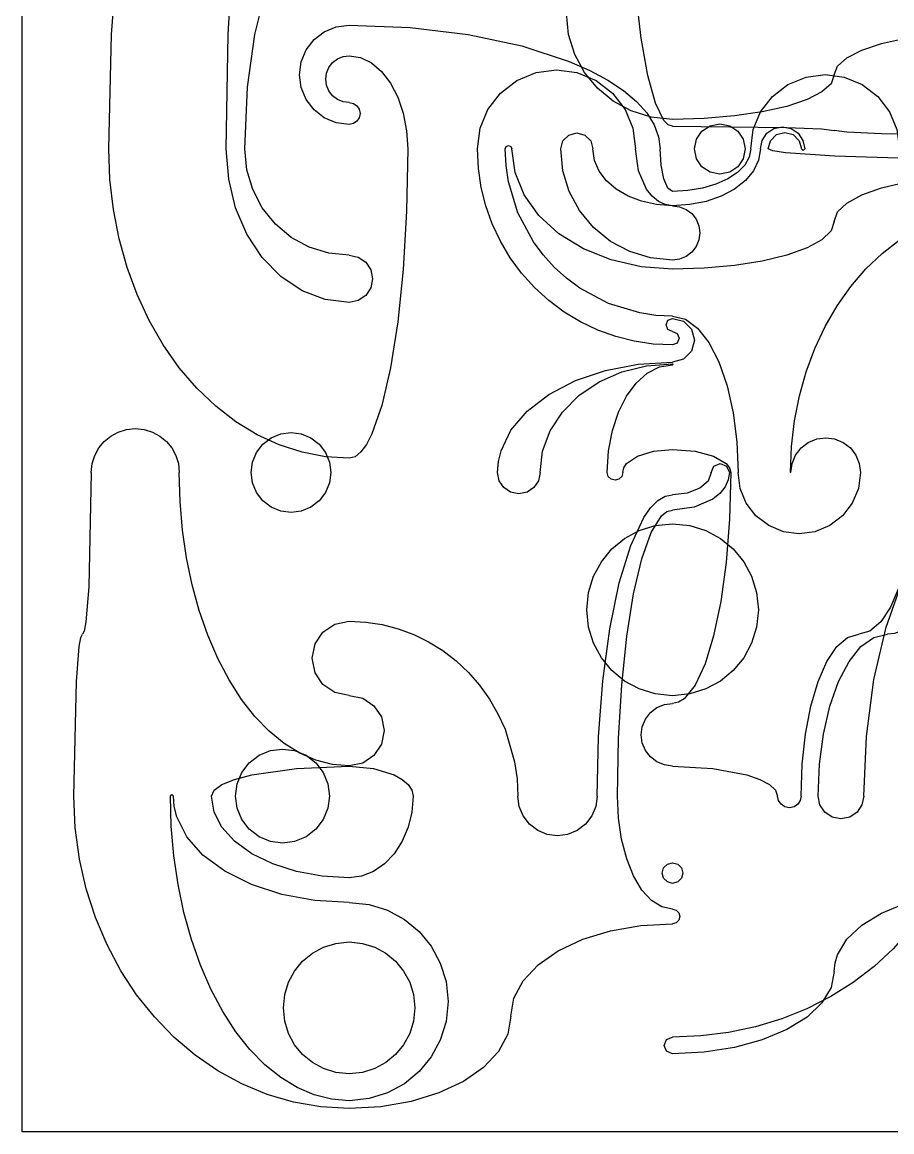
# Model space of a CAD drawing. Extents: x 13 to 254, y 51 to 292.
# Drawn here: x 12.7 to 93.1, y 51.1 to 153.6 of the extents above; entities that cross this region are included whole.
import ezdxf

# ---------------------------------------------------------------- set-up
doc = ezdxf.new("R2010")
doc.units = 0

msp = doc.modelspace()

# ---------------------------------------------------------------- linework, layer by layer
at = {"layer": 'Layer 1', "color": 7}
for points in [[(12.704984, 292.095016), (253.740097, 292.095016), (253.740097, 51.080186), (12.704984, 51.080186), (12.704984, 292.095016)], [(72.8062, 143.965831), (72.401562, 144.101744), (72.003778, 144.504454), (71.239509, 146.08009), (70.534868, 148.632386), (69.911332, 152.10099), (69.400072, 156.331322), (69.023872, 161.111903), (68.791629, 166.29703), (68.712238, 171.741)], [(72.8062, 144.594004), (70.828788, 144.796229), (68.987348, 145.370291), (67.321234, 146.276778), (65.869802, 147.476281), (64.672404, 148.92939), (63.768395, 150.596692), (63.19713, 152.438779), (62.997963, 154.41624), (63.19713, 156.3937), (63.768395, 158.235787), (64.672404, 159.90309), (65.869802, 161.356198), (67.321234, 162.555701), (68.987348, 163.462189), (70.828788, 164.03625), (72.8062, 164.238475)], [(20.710641, 141.85875), (20.947685, 152.423721), (21.210247, 155.66255), (21.361333, 156.510133), (21.51996, 156.799875)], [(31.568507, 141.85875), (31.733618, 152.423721), (31.912805, 155.625727), (32.132233, 156.799875)], [(33.277402, 141.85875), (33.51632, 147.576471), (34.1967, 152.423721), (34.67474, 154.289591), (35.21496, 155.66255), (35.800895, 156.510133), (36.41608, 156.799875)], [(42.91995, 144.130088), (41.723323, 144.288821), (40.626838, 144.744443), (39.683962, 145.466089), (38.948163, 146.422893), (38.487335, 147.53843), (38.333726, 148.715698), (38.487335, 149.892967), (38.948163, 151.008504), (39.683962, 151.965308), (40.626838, 152.686954), (41.723323, 153.142576), (42.91995, 153.301309)], [(42.91995, 153.301309), (48.553596, 153.079412), (53.919381, 152.430296), (58.866524, 151.378825), (63.244248, 149.949861), (65.153601, 149.110562), (66.833703, 148.207088), (68.276747, 147.246942), (69.474925, 146.237628), (70.420431, 145.186648), (71.105458, 144.101507), (71.522199, 142.989706), (71.662848, 141.85875)], [(87.749325, 148.694255), (88.052916, 149.520599), (88.92363, 150.290258), (90.301376, 150.986744), (92.126065, 151.59357), (94.337607, 152.094248), (96.875911, 152.472288), (99.680889, 152.711203), (102.69245, 152.794506)], [(42.91995, 146.138725), (42.354138, 146.21378), (41.835677, 146.429216), (41.389848, 146.770439), (41.041934, 147.222853), (40.824036, 147.750323), (40.751404, 148.306981), (40.824036, 148.863639), (41.041934, 149.391109), (41.389848, 149.843523), (41.835677, 150.184746), (42.354138, 150.400182), (42.91995, 150.475237)], [(42.91995, 150.475237), (43.981594, 150.308144), (44.992759, 149.819346), (45.925034, 149.027566), (46.750003, 147.951526), (47.426425, 146.639181), (47.924155, 145.156137), (48.231424, 143.547593), (48.336462, 141.85875)], [(54.771522, 141.85875), (55.024614, 143.766201), (55.751081, 145.514025), (56.901709, 147.016991), (58.427286, 148.189871), (60.205954, 148.924442), (62.083049, 149.169299), (63.960145, 148.924442), (65.738813, 148.189871), (67.26439, 147.016991), (68.415018, 145.514025), (69.141485, 143.766201), (69.394577, 141.85875)], [(87.749325, 148.694255), (87.459544, 147.8906), (86.611847, 147.125157), (85.238705, 146.419434), (83.372585, 145.79494), (81.096653, 145.282894), (78.524686, 144.906117), (75.735072, 144.673517), (72.8062, 144.594004)], [(80.029085, 141.85875), (80.267146, 143.65292), (80.950469, 145.296942), (82.032763, 146.710649), (83.467737, 147.813873), (85.140772, 148.504819), (86.906389, 148.735134), (88.672006, 148.504819), (90.345041, 147.813873), (91.780016, 146.710649), (92.86231, 145.296942), (93.545632, 143.65292), (93.783694, 141.85875)], [(42.91995, 146.138749), (43.310928, 146.059824), (43.630205, 145.844591), (43.845468, 145.525356), (43.924403, 145.13443), (43.845468, 144.743504), (43.630205, 144.42427), (43.310928, 144.209036), (42.91995, 144.130112)], [(72.8062, 143.965831), (83.372585, 143.846926), (86.57502, 143.717884), (87.749325, 143.559863)], [(74.840545, 141.85875), (75.026423, 142.766277), (75.52796, 143.506902), (76.270284, 144.006001), (77.178523, 144.188951), (78.086761, 144.006001), (78.829085, 143.506902), (79.330622, 142.766277), (79.5165, 141.85875)], [(80.921728, 141.85875), (81.082694, 142.655937), (81.521663, 143.306928), (82.172742, 143.745839), (82.970035, 143.906784), (83.767329, 143.745839), (84.418408, 143.306928), (84.857377, 142.655937), (85.018343, 141.85875)], [(102.69245, 143.153895), (92.126065, 143.2728), (88.92363, 143.401842), (87.749325, 143.559863)], [(62.470674, 141.85875), (62.6704, 142.604037), (63.216061, 143.149625), (63.961448, 143.349324), (64.706835, 143.149625), (65.252496, 142.604037), (65.452222, 141.85875)], [(81.659009, 141.85875), (81.863847, 142.623114), (82.423476, 143.182667), (83.187942, 143.387478), (83.952408, 143.182667), (84.512037, 142.623114), (84.716875, 141.85875)], [(42.91995, 113.290674), (40.724833, 113.430467), (38.566896, 113.844673), (36.460702, 114.525534), (34.420815, 115.465289), (32.461798, 116.656179), (30.598214, 118.090446), (28.844626, 119.760329), (27.215597, 121.658069), (25.740261, 123.753507), (24.442066, 126.009167), (23.327042, 128.406315), (22.401224, 130.92622), (21.670642, 133.550149), (21.14133, 136.259369), (20.819318, 139.035147), (20.710641, 141.85875)], [(42.91995, 127.688037), (40.695052, 127.962839), (38.575941, 128.766718), (36.622164, 130.068883), (34.893267, 131.838543), (33.475682, 133.996831), (32.432584, 136.435853), (31.788637, 139.081271), (31.568507, 141.85875)], [(42.91995, 132.042694), (41.029998, 132.233049), (39.229907, 132.789897), (37.57026, 133.691907), (36.101639, 134.91775), (34.897464, 136.412797), (34.011398, 138.102308), (33.464393, 139.93479), (33.277402, 141.85875)], [(48.336462, 141.85875), (48.226418, 136.101286), (47.910806, 130.738765), (47.411407, 125.886067), (46.750003, 121.658069), (45.948373, 118.169652), (45.028301, 115.535695), (44.530655, 114.575038), (44.011566, 113.871075), (43.473757, 113.438167), (42.91995, 113.290674)], [(72.8062, 123.755677), (71.023694, 123.844261), (69.271379, 124.106736), (67.561082, 124.538185), (65.904627, 125.133691), (64.313842, 125.888337), (62.800551, 126.797205), (61.376581, 127.85538), (60.053757, 129.057944), (58.855736, 130.385785), (57.801559, 131.815156), (56.896125, 133.334185), (56.14433, 134.931004), (55.551074, 136.59374), (55.121255, 138.310523), (54.859771, 140.069484), (54.771522, 141.85875)], [(57.347214, 141.85875), (57.437165, 142.075881), (57.654326, 142.16582), (57.871486, 142.075881), (57.961437, 141.85875)], [(72.8062, 126.418018), (71.278269, 126.493574), (69.776218, 126.717448), (66.890302, 127.593373), (64.229547, 129.012242), (63.008946, 129.914796), (61.875046, 130.940503), (60.848126, 132.073065), (59.944506, 133.292224), (58.52396, 135.949838), (57.646999, 138.832346), (57.42286, 140.332623), (57.347214, 141.85875)], [(72.8062, 130.768443), (69.896607, 130.983509), (67.125355, 131.612642), (64.570318, 132.631745), (62.309367, 134.016719), (60.455531, 135.705842), (59.091427, 137.614673), (58.24931, 139.685035), (57.961437, 141.85875)], [(72.8062, 131.597663), (70.780423, 131.796649), (68.850965, 132.378742), (67.072045, 133.321647), (65.497879, 134.603066), (64.207164, 136.165894), (63.257419, 137.932002), (62.671103, 139.847563), (62.470674, 141.85875)], [(72.8062, 136.616782), (71.324117, 136.72328), (69.9437, 137.028722), (68.694521, 137.512028), (67.606152, 138.152119), (66.708166, 138.927916), (66.030134, 139.818339), (65.601629, 140.802311), (65.452222, 141.85875)], [(72.8062, 136.620535), (72.137513, 136.722116), (71.500619, 137.01927), (70.913417, 137.500617), (70.393801, 138.154773), (69.654249, 139.854172), (69.394553, 141.85875)], [(72.8062, 137.944653), (72.368658, 138.242596), (71.997728, 139.091066), (71.74988, 140.36089), (71.662848, 141.85875)], [(80.029085, 141.85875), (79.889017, 141.091582), (79.479276, 140.36089), (78.815555, 139.687207), (77.913551, 139.091066), (76.81346, 138.602268), (75.570278, 138.242596), (74.221895, 138.020557), (72.8062, 137.944653)], [(80.921728, 141.85875), (80.764349, 140.832053), (80.30397, 139.854172), (79.558224, 138.952586), (78.544745, 138.154773), (77.308699, 137.500617), (75.911878, 137.01927), (74.396854, 136.722116), (72.8062, 136.620535)], [(79.5165, 141.85875), (79.330622, 140.951223), (78.829085, 140.210598), (78.086761, 139.711499), (77.178523, 139.528549), (76.270284, 139.711499), (75.52796, 140.210598), (75.026423, 140.951223), (74.840545, 141.85875)], [(102.69245, 140.921786), (94.643301, 140.993108), (87.819561, 141.196216), (83.260085, 141.500189), (82.066895, 141.675104), (81.659009, 141.85875)], [(85.018343, 141.85875), (84.867609, 141.709922), (84.716875, 141.85875)], [(87.749325, 135.159126), (88.05293, 136.043998), (88.923653, 136.86817), (90.301404, 137.613986), (92.126094, 138.263792), (94.337633, 138.79993), (96.875931, 139.204745), (99.6809, 139.460582), (102.69245, 139.549784)], [(72.8062, 136.616782), (73.461076, 136.529912), (74.061148, 136.280565), (74.577154, 135.885631), (74.979833, 135.362002), (75.23203, 134.751504), (75.316095, 134.107223), (75.23203, 133.462941), (74.979833, 132.852443), (74.577154, 132.328815), (74.061148, 131.933881), (73.461076, 131.684533), (72.8062, 131.597663)], [(83.722715, 111.9765), (83.81554, 114.379436), (84.090581, 116.741672), (84.542685, 119.047265), (85.1667, 121.280275), (85.957473, 123.424759), (86.909853, 125.464774), (88.018687, 127.38438), (89.278822, 129.167635), (90.670231, 130.782645), (92.168031, 132.203745), (93.759783, 133.424331), (95.433047, 134.4378), (97.175384, 135.237548), (98.974356, 135.816972), (100.817525, 136.169469), (102.69245, 136.288436)], [(87.749325, 135.159126), (87.459544, 134.298546), (86.611847, 133.478884), (85.238705, 132.723173), (83.372585, 132.054444), (81.096653, 131.506129), (78.524686, 131.102664), (75.735072, 130.853588), (72.8062, 130.768443)], [(42.91995, 132.042694), (43.765264, 131.869516), (44.455102, 131.402425), (44.919967, 130.711136), (45.090366, 129.865366), (44.919967, 129.019596), (44.455102, 128.328306), (43.765264, 127.861215), (42.91995, 127.688037)], [(72.8062, 125.000977), (72.380343, 125.179705), (72.204271, 125.606619), (72.380343, 126.033533), (72.8062, 126.21226)], [(72.8062, 126.418018), (73.993171, 126.137964), (75.123706, 125.318723), (76.166036, 123.991673), (77.088392, 122.188195), (77.844666, 119.988661), (78.401154, 117.50303), (78.744696, 114.807057), (78.862135, 111.9765)], [(72.8062, 126.21226), (73.813821, 125.942305), (74.551451, 125.204774), (74.821442, 124.197288), (74.551451, 123.189802), (73.813821, 122.452271), (72.8062, 122.182316)], [(72.8062, 125.000977), (73.246539, 124.818607), (73.428934, 124.378327), (73.246539, 123.938047), (72.8062, 123.755677)], [(56.641492, 111.9765), (56.720592, 112.98522), (56.954963, 113.976854), (57.871958, 115.882097), (59.357353, 117.638692), (61.376026, 119.193102), (63.838012, 120.467619), (66.620234, 121.405445), (69.637896, 121.984402), (72.8062, 122.182316)], [(60.567422, 111.9765), (60.80476, 113.946276), (61.499043, 115.822395), (62.62368, 117.552138), (64.152077, 119.082787), (66.01612, 120.337821), (68.122622, 121.261311), (70.407383, 121.831419), (72.8062, 122.026307)], [(72.8062, 122.026307), (72.849051, 122.001571), (72.849051, 121.952097), (72.8062, 121.927361)], [(66.770636, 111.9765), (66.893257, 113.98195), (67.24494, 115.849833), (67.801415, 117.540134), (68.538412, 119.012838), (69.431659, 120.22793), (70.456886, 121.145395), (71.589823, 121.725218), (72.8062, 121.927385)], [(19.092002, 111.9765), (19.176317, 112.794207), (19.414324, 113.555611), (19.789731, 114.244461), (20.286245, 114.844507), (20.887574, 115.339498), (21.577425, 115.713183), (22.339505, 115.949312), (23.157524, 116.031632), (23.975542, 115.949312), (24.737623, 115.713183), (25.427474, 115.339498), (26.028803, 114.844507), (26.525317, 114.244461), (26.900723, 113.555611), (27.138731, 112.794207), (27.223046, 111.9765)], [(33.858845, 111.9765), (33.986535, 112.938844), (34.353051, 113.820653), (34.933564, 114.578927), (35.703245, 115.170667), (36.600616, 115.541272), (37.547646, 115.664806), (38.494675, 115.541272), (39.392046, 115.170667), (40.161727, 114.578927), (40.74224, 113.820653), (41.108756, 112.938844), (41.236446, 111.9765)], [(83.745954, 111.9765), (83.857242, 112.815234), (84.17668, 113.583777), (84.682628, 114.244652), (85.353446, 114.760385), (86.135552, 115.083386), (86.960938, 115.191053), (87.786323, 115.083386), (88.568429, 114.760385), (89.239247, 114.244652), (89.745195, 113.583777), (90.064633, 112.815234), (90.175921, 111.9765)], [(68.214405, 111.9765), (68.30345, 112.394814), (68.563934, 112.793238), (69.55931, 113.485634), (71.048996, 113.948279), (72.8062, 114.110738)], [(72.8062, 114.110738), (74.898181, 113.943019), (76.606514, 113.485634), (77.758305, 112.807242), (78.071466, 112.406623), (78.180656, 111.9765)], [(76.363214, 111.9765), (76.611217, 112.575153), (77.209951, 112.823124), (77.808684, 112.575153), (78.056688, 111.9765)], [(19.092002, 111.9765), (18.854957, 101.411529), (18.592395, 98.1727), (18.44131, 97.325117), (18.282682, 97.035375)], [(42.91995, 84.879873), (41.368504, 85.012466), (39.843336, 85.405338), (38.354739, 86.05113), (36.913005, 86.942481), (35.528428, 88.072033), (34.2113, 89.432425), (32.971914, 91.016298), (31.820563, 92.816292), (30.777838, 94.8038), (29.86031, 96.943278), (29.072244, 99.216957), (28.417902, 101.60707), (27.901547, 104.095848), (27.527444, 106.665525), (27.299856, 109.298331), (27.223046, 111.9765)], [(41.236446, 111.9765), (41.108756, 111.014156), (40.74224, 110.132347), (40.161727, 109.374073), (39.392046, 108.782333), (38.494675, 108.411728), (37.547646, 108.288194), (36.600616, 108.411728), (35.703245, 108.782333), (34.933564, 109.374073), (34.353051, 110.132347), (33.986535, 111.014156), (33.858845, 111.9765)], [(60.567422, 111.9765), (60.411195, 111.214724), (59.990067, 110.593082), (59.366875, 110.174182), (58.604457, 110.020636), (57.842039, 110.174182), (57.218847, 110.593082), (56.797719, 111.214724), (56.641492, 111.9765)], [(68.214405, 111.9765), (68.117691, 111.615606), (67.853463, 111.351413), (67.49252, 111.254712), (67.131578, 111.351413), (66.86735, 111.615606), (66.770636, 111.9765)], [(78.180656, 111.9765), (78.071466, 107.678455), (77.758305, 103.675242), (77.262784, 100.05262), (76.606514, 96.896348), (75.81111, 94.292185), (74.898181, 92.325891), (73.88934, 91.083224), (73.355707, 90.760051), (72.8062, 90.649945)], [(78.056688, 111.9765), (77.954869, 111.296793), (77.657019, 110.649403), (77.174544, 110.052523), (76.518856, 109.524345), (74.815475, 108.772605), (72.8062, 108.508629)], [(76.363214, 111.9765), (76.092452, 111.190903), (75.321388, 110.524907), (74.16741, 110.079902), (72.8062, 109.923637)], [(90.175921, 111.9765), (89.980105, 110.500714), (89.418041, 109.148432), (88.527806, 107.985594), (87.347474, 107.078142), (85.971327, 106.509808), (84.519028, 106.320364), (83.066728, 106.509808), (81.690581, 107.078142), (80.51025, 107.985594), (79.620015, 109.148432), (79.057951, 110.500714), (78.862135, 111.9765)], [(83.745954, 111.9765), (83.734334, 111.964882), (83.722715, 111.9765)], [(95.320971, 111.9765), (95.217974, 109.04802), (94.916676, 106.258779), (94.42862, 103.687156), (93.765344, 101.411529), (92.956409, 99.545659), (92.042254, 98.1727), (91.05074, 97.325117), (90.00973, 97.035375)], [(99.087499, 111.9765), (98.9572, 108.96535), (98.583497, 106.160753), (97.99218, 103.622793), (97.209038, 101.411549), (96.259863, 99.587104), (95.170443, 98.209539), (93.966568, 97.338935), (93.32977, 97.11252), (92.674029, 97.035375)], [(65.837898, 82.09425), (65.973029, 87.548847), (66.368328, 92.744095), (67.008655, 97.534008), (67.878866, 101.772598), (68.940183, 105.247973), (70.139546, 107.805251), (70.779573, 108.720707), (71.440403, 109.383962), (72.117469, 109.787459), (72.8062, 109.923637)], [(90.483558, 82.09425), (90.720316, 87.601044), (91.412905, 92.846008), (92.534795, 97.681757), (94.05946, 101.960908), (94.954969, 103.827269), (95.918951, 105.469541), (96.943399, 106.880091), (98.020309, 108.05129), (99.141675, 108.975506), (100.299491, 109.645109), (101.485751, 110.052466), (102.69245, 110.189948)], [(67.717002, 82.09425), (67.820396, 87.417669), (68.116936, 92.375918), (68.586157, 96.86278), (69.207594, 100.772037), (69.960781, 103.997468), (70.825254, 106.432856), (71.780549, 107.971983), (72.285859, 108.372255), (72.8062, 108.508629)], [(72.8062, 91.355309), (71.206955, 91.519124), (69.717708, 91.983619), (68.370278, 92.716925), (67.196484, 93.687172), (66.228144, 94.862491), (65.497078, 96.211011), (65.035104, 97.700862), (64.874042, 99.300175), (65.035104, 100.899487), (65.497078, 102.389338), (66.228144, 103.737858), (67.196484, 104.913177), (68.370278, 105.883424), (69.717708, 106.61673), (71.206955, 107.081226), (72.8062, 107.24504)], [(72.8062, 107.24504), (74.405445, 107.081226), (75.894692, 106.61673), (77.242122, 105.883424), (78.415916, 104.913177), (79.384256, 103.737858), (80.115322, 102.389338), (80.577296, 100.899487), (80.738358, 99.300175), (80.577296, 97.700862), (80.115322, 96.211011), (79.384256, 94.862491), (78.415916, 93.687172), (77.242122, 92.716925), (75.894692, 91.983619), (74.405445, 91.519124), (72.8062, 91.355309)], [(42.91995, 91.394562), (41.587786, 91.663478), (40.499927, 92.396835), (39.766472, 93.484548), (39.49752, 94.816534), (39.766472, 96.14852), (40.499927, 97.236234), (41.587786, 97.96959), (42.91995, 98.238506)], [(42.91995, 98.238506), (44.460977, 98.159507), (45.975903, 97.925432), (47.454503, 97.540668), (48.886555, 97.009598), (50.261834, 96.336607), (51.570116, 95.526081), (52.801179, 94.582405), (53.944798, 93.509963), (54.98052, 92.325799), (55.891886, 91.051091), (56.67466, 89.696426), (57.324608, 88.272389), (58.209085, 85.258546), (58.435145, 83.689911), (58.511439, 82.09425)], [(17.473362, 82.09425), (17.710406, 92.659221), (17.972969, 95.89805), (18.124054, 96.745633), (18.282682, 97.035375)], [(84.698465, 82.09425), (84.801462, 85.022739), (85.102761, 87.811987), (85.590821, 90.383615), (86.2541, 92.659245), (87.063039, 94.525114), (87.977198, 95.898069), (88.968716, 96.745644), (90.00973, 97.035375)], [(86.260535, 82.09425), (86.384908, 85.02273), (86.748734, 87.811971), (87.338078, 90.383594), (88.139004, 92.659221), (89.11582, 94.525091), (90.219691, 95.89805), (91.416976, 96.745633), (92.674029, 97.035375)], [(42.91995, 91.394539), (44.185194, 91.136025), (45.21785, 90.437371), (45.913797, 89.402965), (46.168917, 88.137194), (45.913797, 86.871423), (45.21785, 85.837017), (44.185194, 85.138363), (42.91995, 84.879849)], [(72.8062, 84.860964), (72.050875, 84.961158), (71.358761, 85.248752), (70.763607, 85.704263), (70.299162, 86.308209), (70.008282, 87.012349), (69.911322, 87.755454), (70.008282, 88.498559), (70.299162, 89.202699), (70.763607, 89.806645), (71.358761, 90.262156), (72.050875, 90.54975), (72.8062, 90.649945)], [(32.419452, 82.09425), (32.569792, 83.227301), (33.001323, 84.26553), (33.684811, 85.158311), (34.591023, 85.855018), (35.647575, 86.291362), (36.762594, 86.43681), (37.877612, 86.291362), (38.934164, 85.855018), (39.840376, 85.158311), (40.523864, 84.26553), (40.955395, 83.227301), (41.105735, 82.09425)], [(30.190296, 82.09425), (30.437153, 82.636455), (31.159284, 83.152879), (32.329028, 83.629012), (33.918726, 84.050342), (38.048522, 84.650007), (42.91995, 84.860581)], [(42.91995, 84.860581), (45.179493, 84.650007), (47.095041, 84.050342), (47.832401, 83.629012), (48.37497, 83.152879), (48.70992, 82.636455), (48.824421, 82.09425)], [(72.8062, 84.860964), (76.523802, 84.65036), (79.675432, 84.050612), (80.888601, 83.629224), (81.781284, 83.153026), (82.332374, 82.63653), (82.520761, 82.09425)], [(42.91995, 53.23426), (40.318184, 53.383261), (37.791575, 53.820592), (35.352913, 54.531748), (33.01499, 55.502221), (30.790595, 56.717505), (28.692521, 58.163093), (26.733557, 59.824479), (24.926495, 61.687155), (23.284126, 63.736616), (21.81924, 65.958355), (20.544628, 68.337865), (19.473081, 70.860639), (18.61739, 73.512172), (17.990346, 76.277955), (17.60474, 79.143484), (17.473362, 82.09425)], [(26.401509, 82.09425), (26.540169, 82.231083), (26.678829, 82.09425)], [(42.91995, 53.95557), (41.287305, 54.093261), (39.682313, 54.501242), (38.115807, 55.171869), (36.598616, 56.097499), (35.141574, 57.27049), (33.75551, 58.683198), (32.451258, 60.327982), (31.239648, 62.197198), (30.14235, 64.26114), (29.176801, 66.482896), (28.347489, 68.844014), (27.6589, 71.326043), (27.115521, 73.910533), (26.721839, 76.579031), (26.482339, 79.313087), (26.401509, 82.09425)], [(42.91995, 72.262751), (39.736669, 72.453406), (36.704742, 73.011129), (33.909368, 73.914558), (31.435743, 75.14233), (29.407528, 76.639729), (27.915111, 78.331898), (26.993781, 80.167263), (26.758303, 81.122527), (26.678829, 82.09425)], [(42.91995, 74.552783), (40.424921, 74.699029), (38.048522, 75.126843), (35.857532, 75.819838), (33.918726, 76.761627), (32.329028, 77.91024), (31.159284, 79.208255), (30.437153, 80.616112), (30.190296, 82.09425)], [(41.105735, 82.09425), (40.955395, 80.961199), (40.523864, 79.92297), (39.840376, 79.030189), (38.934164, 78.333482), (37.877612, 77.897138), (36.762594, 77.75169), (35.647575, 77.897138), (34.591023, 78.333482), (33.684811, 79.030189), (33.001323, 79.92297), (32.569792, 80.961199), (32.419452, 82.09425)], [(48.824421, 82.09425), (48.70992, 80.616112), (48.37497, 79.208255), (47.832401, 77.91024), (47.095041, 76.761627), (46.195753, 75.819838), (45.179493, 75.126843), (44.077234, 74.699029), (42.91995, 74.552783)], [(65.837898, 82.09425), (65.711094, 81.138577), (65.347118, 80.26288), (64.770629, 79.509863), (64.006283, 78.922225), (63.115133, 78.554189), (62.174669, 78.431511), (61.234204, 78.554189), (60.343054, 78.922225), (59.578708, 79.509863), (59.002219, 80.26288), (58.638244, 81.138577), (58.511439, 82.09425)], [(72.8062, 71.653416), (71.80871, 71.855887), (70.858648, 72.448177), (69.98271, 73.407599), (69.207594, 74.711465), (68.572047, 76.30167), (68.104394, 78.098716), (67.815693, 80.047833), (67.717002, 82.09425)], [(99.167403, 82.09425), (99.038409, 79.893063), (98.656199, 77.72916), (98.027935, 75.617143), (97.160776, 73.571616), (96.061881, 71.607183), (94.738411, 69.738446), (93.197526, 67.980009), (91.446385, 66.346476), (89.512819, 64.867062), (87.431409, 63.565277), (85.219439, 62.447171), (82.894196, 61.518792), (80.472964, 60.786191), (77.973031, 60.255415), (75.411681, 59.932513), (72.8062, 59.823535)], [(84.698465, 82.09425), (84.611433, 81.672112), (84.37775, 81.32771), (84.032211, 81.095674), (83.609613, 81.010634), (83.187015, 81.095674), (82.841476, 81.32771), (82.607793, 81.672112), (82.520761, 82.09425)], [(90.483558, 82.09425), (90.315585, 81.274743), (89.862605, 80.605972), (89.192224, 80.155306), (88.372047, 79.990114), (87.551869, 80.155306), (86.881489, 80.605972), (86.428509, 81.274743), (86.260535, 82.09425)], [(72.8062, 74.029676), (72.330692, 74.157071), (71.982596, 74.505121), (71.855184, 74.980565), (71.982596, 75.45601), (72.330692, 75.804059), (72.8062, 75.931454)], [(72.8062, 75.931454), (73.281708, 75.804059), (73.629804, 75.45601), (73.757216, 74.980565), (73.629804, 74.505121), (73.281708, 74.157071), (72.8062, 74.029676)], [(87.749325, 65.897545), (87.826475, 66.675518), (88.052916, 67.431019), (88.92363, 68.859302), (90.301376, 70.151796), (92.126065, 71.277904), (94.337607, 72.207028), (96.875911, 72.908571), (99.680889, 73.351934), (102.69245, 73.506522)], [(42.91995, 72.262751), (44.762671, 72.074203), (46.478671, 71.539162), (48.031279, 70.694354), (49.383825, 69.576502), (50.499639, 68.222333), (51.34205, 66.668569), (51.874388, 64.951937), (52.059983, 63.10916), (51.874388, 61.266383), (51.34205, 59.549751), (50.499639, 57.995988), (49.383825, 56.641818), (48.031279, 55.523966), (46.478671, 54.679158), (44.762671, 54.144118), (42.91995, 53.95557)], [(72.8062, 71.653416), (73.145481, 71.562518), (73.393851, 71.314181), (73.484761, 70.974945), (73.393851, 70.63571), (73.145481, 70.387373), (72.8062, 70.296475)], [(57.863075, 61.765379), (58.152856, 63.437485), (59.000553, 65.030088), (60.373695, 66.498435), (62.239815, 67.797775), (64.515747, 68.863151), (67.087714, 69.647084), (69.877328, 70.131037), (72.8062, 70.296475)], [(42.91995, 56.438139), (41.694778, 56.563922), (40.553907, 56.920007), (39.521703, 57.481982), (38.622533, 58.225436), (37.880763, 59.125957), (37.320759, 60.159134), (36.966888, 61.300556), (36.843517, 62.525811), (36.966888, 63.751066), (37.320759, 64.892487), (37.880763, 65.925665), (38.622533, 66.826186), (39.521703, 67.56964), (40.553907, 68.131615), (41.694778, 68.4877), (42.91995, 68.613483)], [(42.91995, 68.613483), (44.145122, 68.4877), (45.285993, 68.131615), (46.318197, 67.56964), (47.217367, 66.826186), (47.959137, 65.925665), (48.519141, 64.892487), (48.873012, 63.751066), (48.996383, 62.525811), (48.873012, 61.300556), (48.519141, 60.159134), (47.959137, 59.125957), (47.217367, 58.225436), (46.318197, 57.481982), (45.285993, 56.920007), (44.145122, 56.563922), (42.91995, 56.438139)], [(87.749325, 65.897545), (87.459544, 64.406175), (86.611847, 62.985715), (85.238705, 61.67608), (83.372585, 60.517185), (81.096653, 59.566965), (78.524686, 58.867766), (75.735072, 58.436123), (72.8062, 58.288567)], [(57.863075, 61.765379), (57.573301, 60.09327), (56.725609, 58.500663), (55.352469, 57.032312), (53.48635, 55.732968), (51.210416, 54.667589), (48.638446, 53.883653), (45.848828, 53.399698), (42.91995, 53.23426)], [(72.8062, 58.288567), (72.263434, 58.513358), (72.038614, 59.056051), (72.263434, 59.598744), (72.8062, 59.823535)]]:
    msp.add_lwpolyline(points, dxfattribs=at)

doc.saveas('drawing.dxf')
